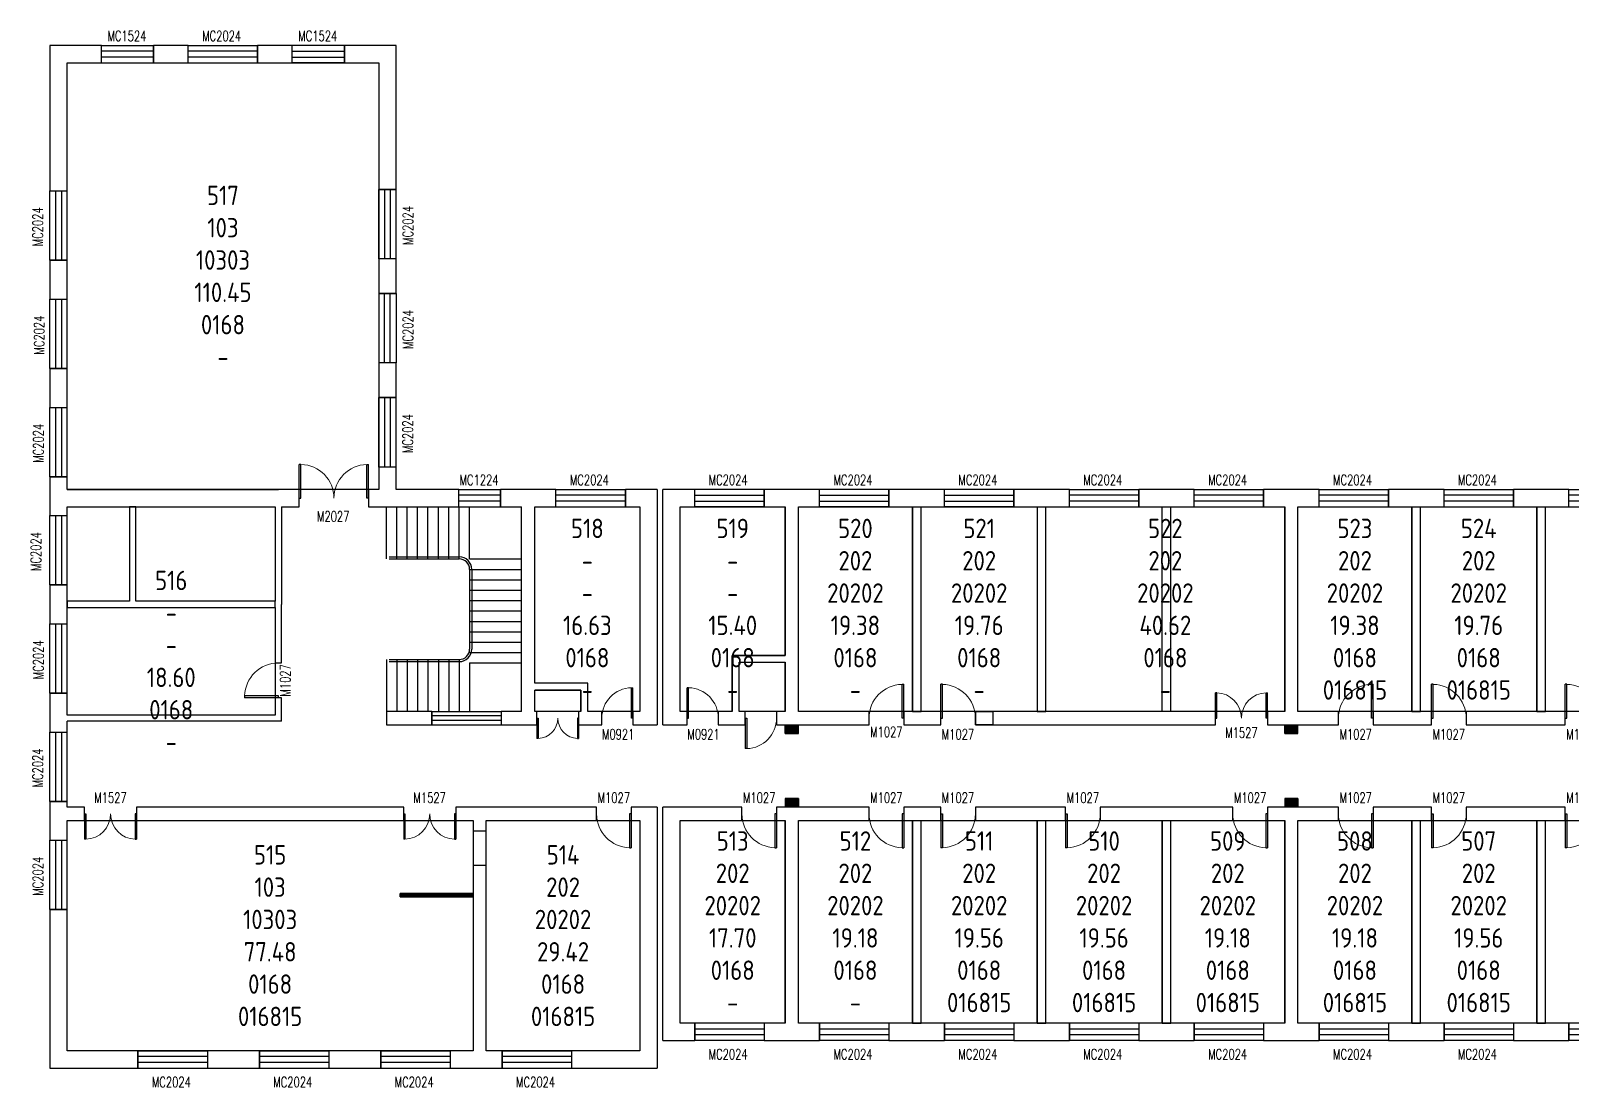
# Model space of a CAD drawing. Extents: x 249962 to 340634, y -29609 to 843.
# Drawn here: x 249962 to 294367, y -29609 to 843 of the extents above; entities that cross this region are included whole.
import ezdxf

# ---------------------------------------------------------------- set-up
doc = ezdxf.new("R2010")
doc.units = 0
doc.header["$LTSCALE"] = 1000
doc.header["$MEASUREMENT"] = 0
for name, color, linetype in [('body', 30, 'Continuous'), ('RM', 4, 'Continuous'), ('RM$', 5, 'Continuous'), ('RM$TXT', 5, 'Continuous')]:
    doc.layers.add(name, color=color, linetype=linetype)
doc.layers.get('0').freeze()
doc.styles.add('_TCH_WINDOW', font='SIMPLEX', dxfattribs={"height": 3.5, "bigfont": 'GBCBIG'})
doc.styles.add('HZ', font='gbenor.shx', dxfattribs={"bigfont": 'hztxt.shx'})

# ---------------------------------------------------------------- blocks, each defined once
blk = doc.blocks.new('$TCHSYS$WIN2D')
for p, q in [((-0.5, 0.5), (0.5, 0.5)), ((-0.5, 0.5), (-0.5, -0.5)), ((0.5, 0.5), (0.5, -0.5)), ((0.5, 0.167), (-0.5, 0.167)), ((0.5, -0.167), (-0.5, -0.167)), ((-0.5, -0.5), (0.5, -0.5))]:
    blk.add_line(p, q)
blk = doc.blocks.new('$DorLib2D$00000002')
for p, q in [((-0.5, 0), (-0.5, 0.4875)), ((-0.475, 0.4875), (-0.5, 0.4875)), ((-0.475, 0), (-0.475, 0.4875)), ((0.475, 0), (0.475, 0.4875)), ((0.475, 0.4875), (0.5, 0.4875)), ((0.5, 0), (0.5, 0.4875)), ((-0.5, 0), (-0.475, 0)), ((0.5, 0), (0.475, 0))]:
    blk.add_line(p, q)
at = {"lineweight": 13}
for centre, start, end in [((-0.4875, 0), 0, 88.53072), ((0.4875, 0), 91.46928, 180)]:
    blk.add_arc(centre, 0.4875, start, end, dxfattribs=at)
blk = doc.blocks.new('$DorLib2D$00000001')
for p, q in [((0.45, 0.975), (0.5, 0.975)), ((0.45, 0), (0.45, 0.975)), ((0.5, 0), (0.5, 0.975)), ((0.5, 0), (0.45, 0))]:
    blk.add_line(p, q)
at = {"lineweight": 13}
blk.add_arc((0.475, 0), 0.975, 91.4693, 180, dxfattribs=at)

msp = doc.modelspace()

# ---------------------------------------------------------------- hatches: boundary and pattern name
at = {"layer": 'body'}
for points in [[(272091, -19411), (272091, -19161), (271711, -19161), (271711, -19411)], [(286491, -19411), (286491, -19161), (286111, -19161), (286111, -19411)], [(271711, -21290), (271711, -21541), (272091, -21541), (272091, -21290)], [(286111, -21290), (286111, -21541), (286491, -21541), (286491, -21290)]]:
    msp.add_hatch(color=30, dxfattribs=at).paths.add_polyline_path(points)

# ---------------------------------------------------------------- linework, layer by layer
at = {"layer": 'body', "color": 30}
for p, q in [((250511, 419), (250511, -3771)), ((252001, 419), (250511, 419)), ((252001, -81), (252001, 419)), ((254501, 419), (253501, 419)), ((253501, 419), (253501, -81)), ((254501, -81), (254501, 419)), ((257501, 419), (256501, 419)), ((256501, 419), (256501, -81)), ((257501, -81), (257501, 419)), ((260491, 419), (259001, 419)), ((259001, 419), (259001, -81)), ((260491, -3731), (260491, 419)), ((251011, -3771), (251011, -81)), ((251011, -81), (252001, -81)), ((253501, -81), (254501, -81)), ((256501, -81), (257501, -81)), ((259001, -81), (259991, -81)), ((259991, -81), (259991, -3731)), ((250511, -3771), (251011, -3771)), ((259991, -3731), (260491, -3731)), ((251011, -5771), (250511, -5771)), ((250511, -5771), (250511, -6891)), ((251011, -6891), (251011, -5771)), ((259991, -5731), (259991, -6731)), ((260491, -5731), (259991, -5731)), ((260491, -6731), (260491, -5731)), ((250511, -6891), (251011, -6891)), ((259991, -6731), (260491, -6731)), ((259991, -8731), (259991, -9731)), ((260491, -8731), (259991, -8731)), ((260491, -9731), (260491, -8731)), ((251011, -8891), (250511, -8891)), ((250511, -8891), (250511, -10011)), ((251011, -10011), (251011, -8891)), ((259991, -9731), (260491, -9731)), ((250511, -10011), (251011, -10011)), ((260491, -11731), (259991, -11731)), ((259991, -11731), (259991, -12381)), ((260491, -12381), (260491, -11731)), ((251011, -12011), (250511, -12011)), ((250511, -12011), (250511, -12571)), ((251011, -12381), (251011, -12011)), ((251011, -12381), (257101, -12381)), ((257701, -12381), (257101, -12381)), ((257701, -12881), (257701, -12381)), ((259991, -12381), (259701, -12381)), ((259701, -12381), (259701, -12881)), ((262301, -12381), (260491, -12381)), ((262301, -12881), (262301, -12381)), ((264301, -12381), (263501, -12381)), ((263501, -12381), (263501, -12881)), ((265101, -12381), (264301, -12381)), ((265101, -12881), (265101, -12381)), ((268021, -12381), (267101, -12381)), ((267101, -12381), (267101, -12881)), ((268021, -12381), (268021, -19161)), ((268181, -19161), (268181, -12381)), ((269101, -12381), (268181, -12381)), ((269101, -12881), (269101, -12381)), ((271901, -12381), (271101, -12381)), ((271101, -12381), (271101, -12881)), ((272701, -12381), (271901, -12381)), ((272701, -12881), (272701, -12381)), ((276301, -12381), (274701, -12381)), ((274701, -12381), (274701, -12881)), ((276301, -12881), (276301, -12381)), ((279901, -12381), (278301, -12381)), ((278301, -12381), (278301, -12881)), ((279901, -12881), (279901, -12381)), ((283501, -12381), (281901, -12381)), ((281901, -12381), (281901, -12881)), ((283501, -12881), (283501, -12381)), ((286301, -12381), (285501, -12381)), ((285501, -12381), (285501, -12881)), ((287101, -12381), (286301, -12381)), ((287101, -12881), (287101, -12381)), ((290701, -12381), (289101, -12381)), ((289101, -12381), (289101, -12881)), ((290701, -12881), (290701, -12381)), ((294301, -12381), (292701, -12381)), ((292701, -12381), (292701, -12881)), ((294301, -12881), (294301, -12381)), ((250511, -12571), (250511, -13131)), ((250511, -13131), (251011, -13131)), ((251011, -12881), (257011, -12881)), ((251011, -13131), (251011, -12881)), ((252991, -12881), (252811, -12881)), ((257011, -12881), (257011, -15601)), ((257191, -12881), (257191, -15691)), ((257191, -12881), (257701, -12881)), ((259701, -12881), (260301, -12881)), ((260211, -14381), (260211, -12881)), ((260301, -12881), (262301, -12881)), ((260511, -14381), (260511, -12881)), ((260811, -14381), (260811, -12881)), ((261111, -14381), (261111, -12881)), ((261411, -14381), (261411, -12881)), ((261711, -14381), (261711, -12881)), ((262011, -14381), (262011, -12881)), ((262311, -14381), (262311, -12881)), ((262611, -14381), (262611, -12881)), ((263501, -12881), (264111, -12881)), ((264111, -18061), (264111, -12881)), ((264491, -12881), (265101, -12881)), ((264491, -17961), (264491, -12881)), ((267101, -12881), (267521, -12881)), ((267521, -12881), (267521, -18781)), ((268681, -18781), (268681, -12881)), ((268681, -12881), (269101, -12881)), ((271101, -12881), (271711, -12881)), ((271711, -17161), (271711, -12881)), ((272091, -17261), (272091, -12881)), ((272091, -12881), (272701, -12881)), ((274701, -12881), (276301, -12881)), ((275376, -18781), (275376, -12881)), ((275376, -12881), (275626, -12881)), ((275626, -18781), (275626, -12881)), ((278301, -12881), (279901, -12881)), ((278976, -12881), (279226, -12881)), ((281901, -12881), (283501, -12881)), ((282576, -18781), (282576, -12881)), ((282826, -18781), (282826, -12881)), ((285501, -12881), (286111, -12881)), ((286111, -18781), (286111, -12881)), ((286491, -18781), (286491, -12881)), ((286491, -12881), (287101, -12881)), ((289101, -12881), (290701, -12881)), ((289776, -18781), (289776, -12881)), ((289776, -12881), (290026, -12881)), ((290026, -18781), (290026, -12881)), ((292701, -12881), (294301, -12881)), ((293376, -18781), (293376, -12881)), ((293376, -12881), (293626, -12881)), ((293626, -18781), (293626, -12881)), ((260291, -14321), (262311, -14321)), ((260291, -14381), (262311, -14381)), ((262611, -14381), (264111, -14381)), ((262611, -14681), (262611, -16981)), ((262611, -14681), (264111, -14681)), ((262611, -14981), (264111, -14981)), ((262671, -14681), (262671, -16981)), ((251011, -15131), (250511, -15131)), ((250511, -15131), (250511, -16251)), ((251011, -16251), (251011, -15131)), ((262611, -15281), (264111, -15281)), ((251011, -15601), (251011, -15781)), ((257011, -15781), (257011, -15601)), ((257011, -15781), (257011, -17381)), ((257191, -17381), (257191, -15691)), ((262611, -15581), (264111, -15581)), ((262611, -15881), (264111, -15881)), ((250511, -16251), (251011, -16251)), ((262611, -16181), (264111, -16181)), ((262611, -16481), (264111, -16481)), ((262611, -16781), (264111, -16781)), ((260211, -17281), (260211, -18781)), ((260291, -17281), (262311, -17281)), ((260511, -17281), (260511, -18781)), ((260811, -17281), (260811, -18781)), ((261111, -17281), (261111, -18781)), ((261411, -17281), (261411, -18781)), ((261711, -17281), (261711, -18781)), ((262011, -17281), (262011, -18781)), ((262311, -17281), (262311, -18781)), ((262611, -17081), (264111, -17081)), ((270184, -18781), (270184, -17161)), ((270184, -17161), (271711, -17161)), ((272091, -18781), (272091, -17261)), ((257011, -17381), (257191, -17381)), ((260291, -17341), (262311, -17341)), ((262611, -17381), (264111, -17381)), ((262611, -17381), (262611, -18781)), ((270384, -18781), (270384, -17361)), ((270384, -17361), (271711, -17361)), ((271711, -18781), (271711, -17361)), ((264111, -18781), (264111, -18061)), ((266017, -17961), (264491, -17961)), ((264491, -18781), (264491, -18161)), ((265817, -18161), (264491, -18161)), ((265817, -18781), (265817, -18161)), ((266017, -18781), (266017, -17961)), ((251011, -18251), (250511, -18251)), ((250511, -18251), (250511, -18971)), ((251011, -18881), (251011, -18251)), ((257191, -18381), (257011, -18381)), ((257011, -18381), (257011, -18881)), ((257191, -19061), (257191, -18381)), ((250511, -18971), (250511, -19371)), ((257011, -18881), (251011, -18881)), ((257191, -19061), (251011, -19061)), ((251011, -19371), (251011, -19061)), ((261518, -18781), (260211, -18781)), ((260211, -18781), (260211, -19161)), ((261518, -19161), (261518, -18781)), ((264111, -18781), (263518, -18781)), ((263518, -18781), (263518, -19161)), ((264554, -18781), (264491, -18781)), ((264554, -19161), (264554, -18781)), ((265817, -18781), (265754, -18781)), ((265754, -18781), (265754, -19161)), ((266421, -18781), (266017, -18781)), ((266421, -19161), (266421, -18781)), ((267521, -18781), (267321, -18781)), ((267321, -18781), (267321, -19161)), ((268881, -18781), (268681, -18781)), ((268881, -19161), (268881, -18781)), ((270184, -18781), (269781, -18781)), ((269781, -18781), (269781, -19161)), ((270559, -18781), (270384, -18781)), ((270559, -19161), (270559, -18781)), ((271711, -18781), (271459, -18781)), ((271459, -18781), (271459, -19161)), ((274126, -18781), (272091, -18781)), ((274126, -19161), (274126, -18781)), ((276191, -18781), (275126, -18781)), ((275126, -18781), (275126, -19161)), ((275376, -18781), (275626, -18781)), ((276191, -19161), (276191, -18781)), ((284111, -18781), (277191, -18781)), ((277191, -18781), (277191, -19161)), ((278976, -18781), (279226, -18781)), ((284111, -19161), (284111, -18781)), ((286111, -18781), (285611, -18781)), ((285611, -18781), (285611, -19161)), ((287656, -18781), (286491, -18781)), ((287656, -19161), (287656, -18781)), ((290341, -18781), (288656, -18781)), ((288656, -18781), (288656, -19161)), ((289776, -18781), (290026, -18781)), ((290341, -19161), (290341, -18781)), ((294191, -18781), (291341, -18781)), ((291341, -18781), (291341, -19161)), ((293376, -18781), (293626, -18781)), ((294191, -19161), (294191, -18781)), ((250511, -19371), (251011, -19371)), ((260211, -19161), (261518, -19161)), ((263518, -19161), (264301, -19161)), ((264301, -19161), (264554, -19161)), ((265754, -19161), (265917, -19161)), ((265917, -19161), (266421, -19161)), ((267321, -19161), (268021, -19161)), ((268181, -19161), (268881, -19161)), ((269781, -19161), (270284, -19161)), ((270284, -19161), (270559, -19161)), ((271459, -19161), (271901, -19161)), ((271711, -19411), (271711, -19161)), ((271711, -19161), (272091, -19161)), ((271711, -19411), (272091, -19411)), ((271901, -19161), (274126, -19161)), ((272091, -19411), (272091, -19161)), ((275126, -19161), (276191, -19161)), ((277191, -19161), (284111, -19161)), ((285611, -19161), (286301, -19161)), ((286111, -19411), (286111, -19161)), ((286111, -19161), (286491, -19161)), ((286111, -19411), (286491, -19411)), ((286301, -19161), (287656, -19161)), ((286491, -19411), (286491, -19161)), ((288656, -19161), (290341, -19161)), ((291341, -19161), (294191, -19161)), ((271711, -21290), (271711, -21541)), ((272091, -21290), (271711, -21290)), ((272091, -21290), (272091, -21541)), ((286111, -21290), (286111, -21541)), ((286491, -21290), (286111, -21290)), ((286491, -21290), (286491, -21541)), ((251011, -21371), (250511, -21371)), ((250511, -21371), (250511, -21731)), ((250511, -21731), (250511, -22491)), ((251011, -21541), (251011, -21371)), ((251511, -21541), (251011, -21541)), ((251511, -21921), (251511, -21541)), ((260711, -21541), (253011, -21541)), ((253011, -21541), (253011, -21921)), ((260711, -21921), (260711, -21541)), ((262901, -21541), (262211, -21541)), ((262211, -21541), (262211, -21921)), ((266271, -21541), (262901, -21541)), ((266271, -21921), (266271, -21541)), ((268021, -21541), (267271, -21541)), ((267271, -21541), (267271, -21921)), ((268021, -21541), (268021, -29061)), ((268181, -28261), (268181, -21541)), ((270461, -21541), (268181, -21541)), ((270461, -21921), (270461, -21541)), ((271901, -21541), (271461, -21541)), ((271461, -21541), (271461, -21921)), ((272091, -21541), (271711, -21541)), ((274126, -21541), (271901, -21541)), ((274126, -21921), (274126, -21541)), ((276191, -21541), (275126, -21541)), ((275126, -21541), (275126, -21921)), ((276191, -21921), (276191, -21541)), ((279791, -21541), (277191, -21541)), ((277191, -21541), (277191, -21921)), ((279791, -21921), (279791, -21541)), ((284611, -21541), (280791, -21541)), ((280791, -21541), (280791, -21921)), ((284611, -21921), (284611, -21541)), ((286301, -21541), (285611, -21541)), ((285611, -21541), (285611, -21921)), ((286491, -21541), (286111, -21541)), ((287656, -21541), (286301, -21541)), ((287656, -21921), (287656, -21541)), ((290341, -21541), (288656, -21541)), ((288656, -21541), (288656, -21921)), ((290341, -21921), (290341, -21541)), ((294191, -21541), (291341, -21541)), ((291341, -21541), (291341, -21921)), ((294191, -21921), (294191, -21541)), ((251011, -21921), (251511, -21921)), ((251011, -22491), (251011, -21921)), ((253011, -21921), (260711, -21921)), ((262211, -21921), (262711, -21921)), ((262711, -21921), (262711, -22221)), ((263091, -21921), (266271, -21921)), ((263091, -22221), (263091, -21921)), ((267271, -21921), (267521, -21921)), ((267521, -21921), (267521, -28561)), ((268681, -27761), (268681, -21921)), ((268681, -21921), (270461, -21921)), ((271461, -21921), (271711, -21921)), ((271711, -27761), (271711, -21921)), ((272091, -27761), (272091, -21921)), ((272091, -21921), (274126, -21921)), ((275126, -21921), (276191, -21921)), ((275376, -27761), (275376, -21921)), ((275376, -21921), (275626, -21921)), ((275626, -27761), (275626, -21921)), ((277191, -21921), (279791, -21921)), ((278976, -27761), (278976, -21921)), ((278976, -21921), (279226, -21921)), ((279226, -27761), (279226, -21921)), ((280791, -21921), (284611, -21921)), ((282576, -27761), (282576, -21921)), ((282576, -21921), (282826, -21921)), ((282826, -27761), (282826, -21921)), ((285611, -21921), (286111, -21921)), ((286111, -27761), (286111, -21921)), ((286491, -27761), (286491, -21921)), ((286491, -21921), (287656, -21921)), ((288656, -21921), (290341, -21921)), ((289776, -27761), (289776, -21921)), ((289776, -21921), (290026, -21921)), ((290026, -27761), (290026, -21921)), ((291341, -21921), (294191, -21921)), ((293376, -27761), (293376, -21921)), ((293376, -21921), (293626, -21921)), ((293626, -27761), (293626, -21921)), ((250511, -22491), (251011, -22491)), ((262711, -22221), (262711, -23221)), ((262711, -22221), (263091, -22221)), ((263091, -23221), (263091, -22221)), ((263091, -23221), (262711, -23221)), ((262711, -23221), (262711, -28561)), ((263091, -28561), (263091, -23221)), ((262711, -24021), (260611, -24021)), ((260611, -24121), (260611, -24021)), ((262711, -24054), (260611, -24054)), ((262711, -24087), (260611, -24087)), ((262711, -24121), (260611, -24121)), ((262711, -24121), (262711, -24021)), ((251011, -24491), (250511, -24491)), ((250511, -24491), (250511, -29061)), ((251011, -28561), (251011, -24491)), ((269101, -27761), (268681, -27761)), ((269101, -28261), (269101, -27761)), ((271711, -27761), (271101, -27761)), ((271101, -27761), (271101, -28261)), ((272701, -27761), (272091, -27761)), ((272701, -28261), (272701, -27761)), ((276301, -27761), (274701, -27761)), ((274701, -27761), (274701, -28261)), ((275376, -27761), (275626, -27761)), ((276301, -28261), (276301, -27761)), ((279901, -27761), (278301, -27761)), ((278301, -27761), (278301, -28261)), ((278976, -27761), (279226, -27761)), ((279901, -28261), (279901, -27761)), ((283501, -27761), (281901, -27761)), ((281901, -27761), (281901, -28261)), ((282576, -27761), (282826, -27761)), ((283501, -28261), (283501, -27761)), ((286111, -27761), (285501, -27761)), ((285501, -27761), (285501, -28261)), ((287101, -27761), (286491, -27761)), ((287101, -28261), (287101, -27761)), ((290701, -27761), (289101, -27761)), ((289101, -27761), (289101, -28261)), ((289776, -27761), (290026, -27761)), ((290701, -28261), (290701, -27761)), ((294301, -27761), (292701, -27761)), ((292701, -27761), (292701, -28261)), ((293376, -27761), (293626, -27761)), ((294301, -28261), (294301, -27761)), ((268181, -28261), (269101, -28261)), ((271101, -28261), (271901, -28261)), ((271901, -28261), (272701, -28261)), ((274701, -28261), (276301, -28261)), ((278301, -28261), (279901, -28261)), ((281901, -28261), (283501, -28261)), ((285501, -28261), (286301, -28261)), ((286301, -28261), (287101, -28261)), ((289101, -28261), (290701, -28261)), ((292701, -28261), (294301, -28261)), ((253051, -28561), (251011, -28561)), ((253051, -29061), (253051, -28561)), ((256551, -28561), (255051, -28561)), ((255051, -28561), (255051, -29061)), ((256551, -29061), (256551, -28561)), ((260051, -28561), (258551, -28561)), ((258551, -28561), (258551, -29061)), ((260051, -29061), (260051, -28561)), ((262711, -28561), (262051, -28561)), ((262051, -28561), (262051, -29061)), ((263551, -28561), (263091, -28561)), ((263551, -29061), (263551, -28561)), ((267521, -28561), (265551, -28561)), ((265551, -28561), (265551, -29061)), ((250511, -29061), (253051, -29061)), ((255051, -29061), (256551, -29061)), ((258551, -29061), (260051, -29061)), ((262051, -29061), (262901, -29061)), ((262901, -29061), (263551, -29061)), ((265551, -29061), (268021, -29061))]:
    msp.add_line(p, q, dxfattribs=at)
msp.add_lwpolyline([(277191, -18781), (277691, -18781), (277691, -19161), (277191, -19161)], close=True, dxfattribs=at)
for centre, radius, start, end in [((262311, -14681), 360, 0, 90), ((262311, -14681), 300, 0, 90), ((262311, -16981), 300, 270, 0), ((262311, -16981), 360, 270, 0)]:
    msp.add_arc(centre, radius, start, end, dxfattribs=at)
at = {"layer": 'RM'}
for points in [[(251011, -12881), (252811, -12881), (252811, -15601), (251011, -15601)], [(252991, -12881), (257011, -12881), (257011, -15601), (252991, -15601)], [(270384, -17361), (271711, -17361), (271711, -18781), (270384, -18781)], [(264491, -18161), (265817, -18161), (265817, -18781), (264491, -18781)]]:
    msp.add_lwpolyline(points, close=True, dxfattribs=at)
at = {"layer": 'RM$'}
for points in [[(251011, -81), (259991, -81), (259991, -12381), (251011, -12381)], [(264491, -12881), (267521, -12881), (267521, -18781), (266017, -18781), (266017, -17961), (264491, -17961)], [(268681, -12881), (271711, -12881), (271711, -17161), (270184, -17161), (270184, -18781), (268681, -18781)], [(272091, -12881), (275376, -12881), (275376, -18781), (272091, -18781)], [(275626, -12881), (278976, -12881), (278976, -18781), (275626, -18781)], [(279226, -12881), (286111, -12881), (286111, -18781), (279226, -18781)], [(286491, -12881), (289776, -12881), (289776, -18781), (286491, -18781)], [(290026, -12881), (293376, -12881), (293376, -18781), (290026, -18781)], [(293626, -12881), (297026, -12881), (297026, -18781), (293626, -18781)], [(251011, -15781), (257011, -15781), (257011, -18881), (251011, -18881)], [(251011, -21921), (262711, -21921), (262711, -24021), (260611, -24021), (260611, -24121), (262711, -24121), (262711, -28561), (251011, -28561)], [(263091, -21921), (267521, -21921), (267521, -28561), (263091, -28561)], [(268681, -21921), (271711, -21921), (271711, -27761), (268681, -27761)], [(272091, -21921), (275376, -21921), (275376, -27761), (272091, -27761)], [(275626, -21921), (278976, -21921), (278976, -27761), (275626, -27761)], [(279226, -21921), (282576, -21921), (282576, -27761), (279226, -27761)], [(282826, -21921), (286111, -21921), (286111, -27761), (282826, -27761)], [(286491, -21921), (289776, -21921), (289776, -27761), (286491, -27761)], [(290026, -21921), (293376, -21921), (293376, -27761), (290026, -27761)], [(293626, -21921), (296976, -21921), (296976, -27761), (293626, -27761)]]:
    msp.add_lwpolyline(points, close=True, dxfattribs=at)

# ---------------------------------------------------------------- block references
at = {"layer": 'body', "color": 30}
ref = msp.add_blockref('$TCHSYS$WIN2D', (252751, 169), dxfattribs=dict(at, xscale=1500, yscale=-500, zscale=1500))
ref.add_attrib('A', 'MC1524', (252171, 546), dxfattribs={"layer": '0', "height": 297.5, "style": '_TCH_WINDOW', "width": 0.705882})
ref = msp.add_blockref('$TCHSYS$WIN2D', (255501, 169), dxfattribs=dict(at, xscale=2000, yscale=-500, zscale=2000))
ref.add_attrib('A', 'MC2024', (254901, 546), dxfattribs={"layer": '0', "height": 297.5, "style": '_TCH_WINDOW', "width": 0.705882})
ref = msp.add_blockref('$TCHSYS$WIN2D', (258251, 169), dxfattribs=dict(at, xscale=-1500, yscale=-500, zscale=-1500))
ref.add_attrib('A', 'MC1524', (257671, 546), dxfattribs={"layer": '0', "height": 297.5, "style": '_TCH_WINDOW', "width": 0.705882})
ref = msp.add_blockref('$TCHSYS$WIN2D', (250761, -4771), dxfattribs=dict(at, xscale=2000, yscale=500, zscale=2000, rotation=90))
ref.add_attrib('A', 'MC2024', (250311, -5371), dxfattribs={"layer": '0', "height": 297.5, "rotation": 90, "style": '_TCH_WINDOW', "width": 0.705882})
ref = msp.add_blockref('$TCHSYS$WIN2D', (260241, -4731), dxfattribs=dict(at, xscale=-2000, yscale=500, zscale=-2000, rotation=270))
ref.add_attrib('A', 'MC2024', (260981, -5331), dxfattribs={"layer": '0', "height": 297.5, "rotation": 90, "style": '_TCH_WINDOW', "width": 0.705882})
ref = msp.add_blockref('$TCHSYS$WIN2D', (250761, -7891), dxfattribs=dict(at, xscale=2000, yscale=500, zscale=2000, rotation=90))
ref.add_attrib('A', 'MC2024', (250352, -8491), dxfattribs={"layer": '0', "height": 297.5, "rotation": 90, "style": '_TCH_WINDOW', "width": 0.705882})
ref = msp.add_blockref('$TCHSYS$WIN2D', (260241, -7731), dxfattribs=dict(at, xscale=2000, yscale=500, zscale=2000, rotation=270))
ref.add_attrib('A', 'MC2024', (260984, -8331), dxfattribs={"layer": '0', "height": 297.5, "rotation": 90, "style": '_TCH_WINDOW', "width": 0.705882})
ref = msp.add_blockref('$TCHSYS$WIN2D', (260241, -10731), dxfattribs=dict(at, xscale=-2000, yscale=500, zscale=-2000, rotation=270))
ref.add_attrib('A', 'MC2024', (260976, -11331), dxfattribs={"layer": '0', "height": 297.5, "rotation": 90, "style": '_TCH_WINDOW', "width": 0.705882})
ref = msp.add_blockref('$TCHSYS$WIN2D', (250761, -11011), dxfattribs=dict(at, xscale=2000, yscale=500, zscale=2000, rotation=90))
ref.add_attrib('A', 'MC2024', (250330, -11611), dxfattribs={"layer": '0', "height": 297.5, "rotation": 90, "style": '_TCH_WINDOW', "width": 0.705882})
ref = msp.add_blockref('$DorLib2D$00000002', (258701, -12631), dxfattribs=dict(at, xscale=2000, yscale=2000, zscale=2000))
ref.add_attrib('A', 'M2027', (258211, -13304), dxfattribs={"layer": '0', "height": 297.5, "style": '_TCH_WINDOW', "width": 0.705882})
ref = msp.add_blockref('$TCHSYS$WIN2D', (262901, -12631), dxfattribs=dict(at, xscale=1200, yscale=-500, zscale=1200))
ref.add_attrib('A', 'MC1224', (262321, -12254), dxfattribs={"layer": '0', "height": 297.5, "style": '_TCH_WINDOW', "width": 0.705882})
ref = msp.add_blockref('$TCHSYS$WIN2D', (266101, -12631), dxfattribs=dict(at, xscale=2000, yscale=-500, zscale=2000))
ref.add_attrib('A', 'MC2024', (265501, -12254), dxfattribs={"layer": '0', "height": 297.5, "style": '_TCH_WINDOW', "width": 0.705882})
ref = msp.add_blockref('$TCHSYS$WIN2D', (270101, -12631), dxfattribs=dict(at, xscale=-2000, yscale=-500, zscale=-2000))
ref.add_attrib('A', 'MC2024', (269501, -12254), dxfattribs={"layer": '0', "height": 297.5, "style": '_TCH_WINDOW', "width": 0.705882})
ref = msp.add_blockref('$TCHSYS$WIN2D', (273701, -12631), dxfattribs=dict(at, xscale=-2000, yscale=-500, zscale=-2000))
ref.add_attrib('A', 'MC2024', (273101, -12254), dxfattribs={"layer": '0', "height": 297.5, "style": '_TCH_WINDOW', "width": 0.705882})
ref = msp.add_blockref('$TCHSYS$WIN2D', (277301, -12631), dxfattribs=dict(at, xscale=-2000, yscale=-500, zscale=-2000))
ref.add_attrib('A', 'MC2024', (276701, -12254), dxfattribs={"layer": '0', "height": 297.5, "style": '_TCH_WINDOW', "width": 0.705882})
ref = msp.add_blockref('$TCHSYS$WIN2D', (280901, -12631), dxfattribs=dict(at, xscale=2000, yscale=-500, zscale=2000))
ref.add_attrib('A', 'MC2024', (280301, -12254), dxfattribs={"layer": '0', "height": 297.5, "style": '_TCH_WINDOW', "width": 0.705882})
ref = msp.add_blockref('$TCHSYS$WIN2D', (284501, -12631), dxfattribs=dict(at, xscale=2000, yscale=-500, zscale=2000))
ref.add_attrib('A', 'MC2024', (283901, -12254), dxfattribs={"layer": '0', "height": 297.5, "style": '_TCH_WINDOW', "width": 0.705882})
ref = msp.add_blockref('$TCHSYS$WIN2D', (288101, -12631), dxfattribs=dict(at, xscale=2000, yscale=-500, zscale=2000))
ref.add_attrib('A', 'MC2024', (287501, -12254), dxfattribs={"layer": '0', "height": 297.5, "style": '_TCH_WINDOW', "width": 0.705882})
ref = msp.add_blockref('$TCHSYS$WIN2D', (291701, -12631), dxfattribs=dict(at, xscale=2000, yscale=-500, zscale=2000))
ref.add_attrib('A', 'MC2024', (291101, -12254), dxfattribs={"layer": '0', "height": 297.5, "style": '_TCH_WINDOW', "width": 0.705882})
ref = msp.add_blockref('$TCHSYS$WIN2D', (295301, -12631), dxfattribs=dict(at, xscale=2000, yscale=-500, zscale=2000))
ref.add_attrib('A', 'MC2024', (294701, -12254), dxfattribs={"layer": '0', "height": 297.5, "style": '_TCH_WINDOW', "width": 0.705882})
ref = msp.add_blockref('$TCHSYS$WIN2D', (250761, -14131), dxfattribs=dict(at, xscale=2000, yscale=500, zscale=2000, rotation=90))
ref.add_attrib('A', 'MC2024', (250260, -14731), dxfattribs={"layer": '0', "height": 297.5, "rotation": 90, "style": '_TCH_WINDOW', "width": 0.705882})
ref = msp.add_blockref('$TCHSYS$WIN2D', (250761, -17251), dxfattribs=dict(at, xscale=2000, yscale=500, zscale=2000, rotation=90))
ref.add_attrib('A', 'MC2024', (250328, -17851), dxfattribs={"layer": '0', "height": 297.5, "rotation": 90, "style": '_TCH_WINDOW', "width": 0.705882})
ref = msp.add_blockref('$DorLib2D$00000001', (257101, -17881), dxfattribs=dict(at, xscale=1000, yscale=-1000, zscale=1000, rotation=270))
ref.add_attrib('A', 'M1027', (257444, -18351), dxfattribs={"layer": '0', "height": 297.5, "rotation": 90, "style": '_TCH_WINDOW', "width": 0.705882})
ref = msp.add_blockref('$DorLib2D$00000001', (266871, -18971), dxfattribs=dict(at, xscale=900, yscale=900, zscale=900))
ref.add_attrib('A', 'M0921', (266426, -19584), dxfattribs={"layer": '0', "height": 297.5, "style": '_TCH_WINDOW', "width": 0.705882})
ref = msp.add_blockref('$DorLib2D$00000001', (269331, -18971), dxfattribs=dict(at, xscale=-900, yscale=900, zscale=-900))
ref.add_attrib('A', 'M0921', (268886, -19584), dxfattribs={"layer": '0', "height": 297.5, "style": '_TCH_WINDOW', "width": 0.705882})
ref = msp.add_blockref('$DorLib2D$00000001', (274626, -18971), dxfattribs=dict(at, xscale=1000, yscale=1000, zscale=1000))
ref.add_attrib('A', 'M1027', (274156, -19515), dxfattribs={"layer": '0', "height": 297.5, "style": '_TCH_WINDOW', "width": 0.705882})
ref = msp.add_blockref('$DorLib2D$00000001', (276691, -18971), dxfattribs=dict(at, xscale=-1000, yscale=1000, zscale=-1000))
ref.add_attrib('A', 'M1027', (276221, -19584), dxfattribs={"layer": '0', "height": 297.5, "style": '_TCH_WINDOW', "width": 0.705882})
ref = msp.add_blockref('$DorLib2D$00000001', (288156, -18971), dxfattribs=dict(at, xscale=1000, yscale=1000, zscale=1000))
ref.add_attrib('A', 'M1027', (287686, -19584), dxfattribs={"layer": '0', "height": 297.5, "style": '_TCH_WINDOW', "width": 0.705882})
ref = msp.add_blockref('$DorLib2D$00000001', (290841, -18971), dxfattribs=dict(at, xscale=-1000, yscale=1000, zscale=-1000))
ref.add_attrib('A', 'M1027', (290371, -19584), dxfattribs={"layer": '0', "height": 297.5, "style": '_TCH_WINDOW', "width": 0.705882})
ref = msp.add_blockref('$DorLib2D$00000001', (294691, -18971), dxfattribs=dict(at, xscale=-1000, yscale=1000, zscale=-1000))
ref.add_attrib('A', 'M1027', (294221, -19584), dxfattribs={"layer": '0', "height": 297.5, "style": '_TCH_WINDOW', "width": 0.705882})
ref = msp.add_blockref('$DorLib2D$00000002', (284861, -18971), dxfattribs=dict(at, xscale=-1500, yscale=1500, zscale=-1500))
ref.add_attrib('A', 'M1527', (284391, -19540), dxfattribs={"layer": '0', "height": 297.5, "style": '_TCH_WINDOW', "width": 0.705882})
for name, p, xscale, yscale, zscale in [('$TCHSYS$WIN2D', (262518, -18971), 2000, 380, 2000), ('$DorLib2D$00000002', (265154, -18971), -1200, -1200, -1200)]:
    msp.add_blockref(name, p, dxfattribs=dict(at, xscale=xscale, yscale=yscale, zscale=zscale))
at = {"layer": 'body', "color": 30, "xscale": 900, "yscale": 900, "zscale": 900, "rotation": 180}
msp.add_blockref('$DorLib2D$00000001', (271009, -18971), dxfattribs=at)
at = {"layer": 'body', "color": 30}
ref = msp.add_blockref('$TCHSYS$WIN2D', (250761, -20371), dxfattribs=dict(at, xscale=2000, yscale=500, zscale=2000, rotation=90))
ref.add_attrib('A', 'MC2024', (250309, -20971), dxfattribs={"layer": '0', "height": 297.5, "rotation": 90, "style": '_TCH_WINDOW', "width": 0.705882})
ref = msp.add_blockref('$DorLib2D$00000002', (252261, -21731), dxfattribs=dict(at, xscale=1500, yscale=-1500, zscale=1500))
ref.add_attrib('A', 'M1527', (251791, -21414), dxfattribs={"layer": '0', "height": 297.5, "style": '_TCH_WINDOW', "width": 0.705882})
ref = msp.add_blockref('$DorLib2D$00000002', (261461, -21731), dxfattribs=dict(at, xscale=-1500, yscale=-1500, zscale=-1500))
ref.add_attrib('A', 'M1527', (260991, -21414), dxfattribs={"layer": '0', "height": 297.5, "style": '_TCH_WINDOW', "width": 0.705882})
ref = msp.add_blockref('$DorLib2D$00000001', (266771, -21731), dxfattribs=dict(at, xscale=1000, yscale=-1000, zscale=1000))
ref.add_attrib('A', 'M1027', (266301, -21414), dxfattribs={"layer": '0', "height": 297.5, "style": '_TCH_WINDOW', "width": 0.705882})
ref = msp.add_blockref('$DorLib2D$00000001', (270961, -21731), dxfattribs=dict(at, xscale=1000, yscale=-1000, zscale=1000))
ref.add_attrib('A', 'M1027', (270491, -21414), dxfattribs={"layer": '0', "height": 297.5, "style": '_TCH_WINDOW', "width": 0.705882})
ref = msp.add_blockref('$DorLib2D$00000001', (274626, -21731), dxfattribs=dict(at, xscale=1000, yscale=-1000, zscale=1000))
ref.add_attrib('A', 'M1027', (274156, -21414), dxfattribs={"layer": '0', "height": 297.5, "style": '_TCH_WINDOW', "width": 0.705882})
ref = msp.add_blockref('$DorLib2D$00000001', (276691, -21731), dxfattribs=dict(at, xscale=-1000, yscale=-1000, zscale=-1000))
ref.add_attrib('A', 'M1027', (276221, -21414), dxfattribs={"layer": '0', "height": 297.5, "style": '_TCH_WINDOW', "width": 0.705882})
ref = msp.add_blockref('$DorLib2D$00000001', (280291, -21731), dxfattribs=dict(at, xscale=-1000, yscale=-1000, zscale=-1000))
ref.add_attrib('A', 'M1027', (279821, -21414), dxfattribs={"layer": '0', "height": 297.5, "style": '_TCH_WINDOW', "width": 0.705882})
ref = msp.add_blockref('$DorLib2D$00000001', (285111, -21731), dxfattribs=dict(at, xscale=1000, yscale=-1000, zscale=1000))
ref.add_attrib('A', 'M1027', (284641, -21414), dxfattribs={"layer": '0', "height": 297.5, "style": '_TCH_WINDOW', "width": 0.705882})
ref = msp.add_blockref('$DorLib2D$00000001', (288156, -21731), dxfattribs=dict(at, xscale=1000, yscale=-1000, zscale=1000))
ref.add_attrib('A', 'M1027', (287686, -21414), dxfattribs={"layer": '0', "height": 297.5, "style": '_TCH_WINDOW', "width": 0.705882})
ref = msp.add_blockref('$DorLib2D$00000001', (290841, -21731), dxfattribs=dict(at, xscale=-1000, yscale=-1000, zscale=-1000))
ref.add_attrib('A', 'M1027', (290371, -21414), dxfattribs={"layer": '0', "height": 297.5, "style": '_TCH_WINDOW', "width": 0.705882})
ref = msp.add_blockref('$DorLib2D$00000001', (294691, -21731), dxfattribs=dict(at, xscale=-1000, yscale=-1000, zscale=-1000))
ref.add_attrib('A', 'M1027', (294221, -21414), dxfattribs={"layer": '0', "height": 297.5, "style": '_TCH_WINDOW', "width": 0.705882})
ref = msp.add_blockref('$TCHSYS$WIN2D', (250761, -23491), dxfattribs=dict(at, xscale=2000, yscale=500, zscale=2000, rotation=90))
ref.add_attrib('A', 'MC2024', (250314, -24091), dxfattribs={"layer": '0', "height": 297.5, "rotation": 90, "style": '_TCH_WINDOW', "width": 0.705882})
ref = msp.add_blockref('$TCHSYS$WIN2D', (270101, -28011), dxfattribs=dict(at, xscale=2000, yscale=-500, zscale=2000, rotation=180))
ref.add_attrib('A', 'MC2024', (269501, -28809), dxfattribs={"layer": '0', "height": 297.5, "style": '_TCH_WINDOW', "width": 0.705882})
ref = msp.add_blockref('$TCHSYS$WIN2D', (273701, -28011), dxfattribs=dict(at, xscale=2000, yscale=-500, zscale=2000, rotation=180))
ref.add_attrib('A', 'MC2024', (273101, -28809), dxfattribs={"layer": '0', "height": 297.5, "style": '_TCH_WINDOW', "width": 0.705882})
ref = msp.add_blockref('$TCHSYS$WIN2D', (277301, -28011), dxfattribs=dict(at, xscale=2000, yscale=-500, zscale=2000, rotation=180))
ref.add_attrib('A', 'MC2024', (276701, -28809), dxfattribs={"layer": '0', "height": 297.5, "style": '_TCH_WINDOW', "width": 0.705882})
ref = msp.add_blockref('$TCHSYS$WIN2D', (280901, -28011), dxfattribs=dict(at, xscale=2000, yscale=-500, zscale=2000, rotation=180))
ref.add_attrib('A', 'MC2024', (280301, -28809), dxfattribs={"layer": '0', "height": 297.5, "style": '_TCH_WINDOW', "width": 0.705882})
ref = msp.add_blockref('$TCHSYS$WIN2D', (284501, -28011), dxfattribs=dict(at, xscale=2000, yscale=-500, zscale=2000, rotation=180))
ref.add_attrib('A', 'MC2024', (283901, -28809), dxfattribs={"layer": '0', "height": 297.5, "style": '_TCH_WINDOW', "width": 0.705882})
ref = msp.add_blockref('$TCHSYS$WIN2D', (288101, -28011), dxfattribs=dict(at, xscale=2000, yscale=-500, zscale=2000, rotation=180))
ref.add_attrib('A', 'MC2024', (287501, -28809), dxfattribs={"layer": '0', "height": 297.5, "style": '_TCH_WINDOW', "width": 0.705882})
ref = msp.add_blockref('$TCHSYS$WIN2D', (291701, -28011), dxfattribs=dict(at, xscale=2000, yscale=-500, zscale=2000, rotation=180))
ref.add_attrib('A', 'MC2024', (291101, -28809), dxfattribs={"layer": '0', "height": 297.5, "style": '_TCH_WINDOW', "width": 0.705882})
ref = msp.add_blockref('$TCHSYS$WIN2D', (295301, -28011), dxfattribs=dict(at, xscale=2000, yscale=-500, zscale=2000, rotation=180))
ref.add_attrib('A', 'MC2024', (294701, -28809), dxfattribs={"layer": '0', "height": 297.5, "style": '_TCH_WINDOW', "width": 0.705882})
ref = msp.add_blockref('$TCHSYS$WIN2D', (254051, -28811), dxfattribs=dict(at, xscale=-2000, yscale=-500, zscale=-2000, rotation=180))
ref.add_attrib('A', 'MC2024', (253451, -29609), dxfattribs={"layer": '0', "height": 297.5, "style": '_TCH_WINDOW', "width": 0.705882})
ref = msp.add_blockref('$TCHSYS$WIN2D', (257551, -28811), dxfattribs=dict(at, xscale=-2000, yscale=-500, zscale=-2000, rotation=180))
ref.add_attrib('A', 'MC2024', (256951, -29609), dxfattribs={"layer": '0', "height": 297.5, "style": '_TCH_WINDOW', "width": 0.705882})
ref = msp.add_blockref('$TCHSYS$WIN2D', (261051, -28811), dxfattribs=dict(at, xscale=-2000, yscale=-500, zscale=-2000, rotation=180))
ref.add_attrib('A', 'MC2024', (260451, -29609), dxfattribs={"layer": '0', "height": 297.5, "style": '_TCH_WINDOW', "width": 0.705882})
ref = msp.add_blockref('$TCHSYS$WIN2D', (264551, -28811), dxfattribs=dict(at, xscale=-2000, yscale=-500, zscale=-2000, rotation=180))
ref.add_attrib('A', 'MC2024', (263951, -29609), dxfattribs={"layer": '0', "height": 297.5, "style": '_TCH_WINDOW', "width": 0.705882})

# ---------------------------------------------------------------- texts
at = {"layer": 'RM$TXT', "char_height": 558.8, "attachment_point": 8, "style": 'HZ'}
for s, insert in [('517^M^J103^M^J10303^M^J110.45^M^J0168^M^J-^M^J', (255501, -8838)), ('518^M^J-^M^J-^M^J16.63^M^J0168^M^J-^M^J', (266006, -18438)), ('519^M^J-^M^J-^M^J15.40^M^J0168^M^J-^M^J', (270196, -18438)), ('520^M^J202^M^J20202^M^J19.38^M^J0168^M^J-^M^J', (273733, -18438)), ('521^M^J202^M^J20202^M^J19.76^M^J0168^M^J-^M^J', (277301, -18438)), ('522^M^J202^M^J20202^M^J40.62^M^J0168^M^J-^M^J', (282668, -18438)), ('523^M^J202^M^J20202^M^J19.38^M^J0168^M^J016815^M^J', (288133, -18438)), ('524^M^J202^M^J20202^M^J19.76^M^J0168^M^J016815^M^J', (291701, -18438)), ('516^M^J-^M^J-^M^J18.60^M^J0168^M^J-^M^J', (254011, -19938)), ('515^M^J103^M^J10303^M^J77.48^M^J0168^M^J016815^M^J', (256861, -27848)), ('514^M^J202^M^J20202^M^J29.42^M^J0168^M^J016815^M^J', (265306, -27848)), ('513^M^J202^M^J20202^M^J17.70^M^J0168^M^J-^M^J', (270196, -27448)), ('512^M^J202^M^J20202^M^J19.18^M^J0168^M^J-^M^J', (273733, -27448)), ('511^M^J202^M^J20202^M^J19.56^M^J0168^M^J016815^M^J', (277301, -27448)), ('510^M^J202^M^J20202^M^J19.56^M^J0168^M^J016815^M^J', (280901, -27448)), ('509^M^J202^M^J20202^M^J19.18^M^J0168^M^J016815^M^J', (284468, -27448)), ('508^M^J202^M^J20202^M^J19.18^M^J0168^M^J016815^M^J', (288133, -27448)), ('507^M^J202^M^J20202^M^J19.56^M^J0168^M^J016815^M^J', (291701, -27448))]:
    msp.add_mtext(s, dxfattribs=dict(at, insert=insert))

doc.saveas('drawing.dxf')
